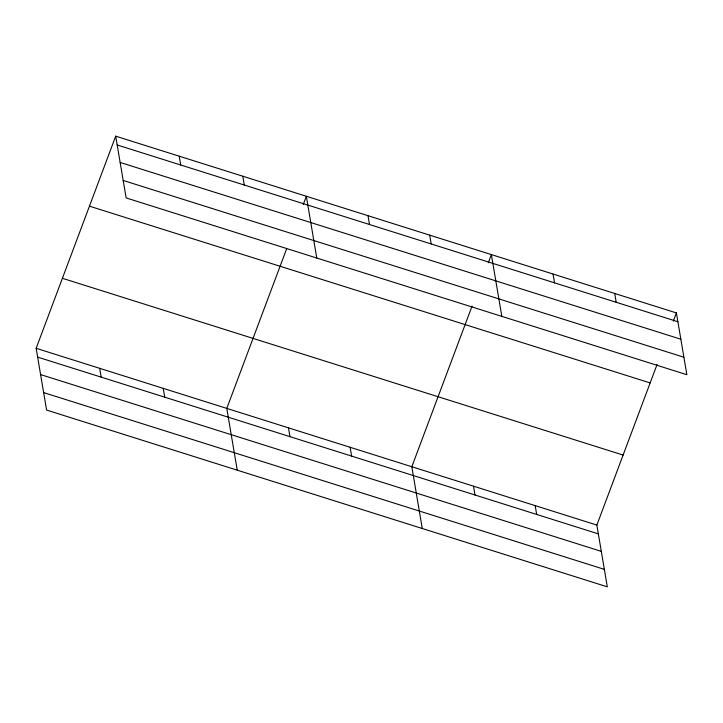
<?xml version="1.0" encoding="UTF-8"?>
<svg xmlns="http://www.w3.org/2000/svg" width="723" height="723" viewBox="0 0 723 723"><rect width="100%" height="100%" fill="white"/><g stroke="black" fill="none" stroke-linecap="round" stroke-linejoin="round"><path stroke-width="1.08" d="M657.099 364.401L596.855 525.07L607.302 586.841L46.597 410.077L36.15 348.296L115.698 136.159L676.403 312.923L686.85 374.704L126.145 197.93L115.698 136.159M286.651 248.757L226.787 408.396L237.234 470.176M303.244 204.492L306.335 196.258L316.782 258.039M472.065 306.064L411.821 466.733L422.268 528.513M488.278 262.829L491.369 254.586L501.816 316.367M673.312 321.157L676.403 312.923M117.189 144.971L677.894 321.735M120.145 162.449L680.849 339.214M123.19 180.452L683.895 357.225M89.444 206.163L650.149 382.928M62.404 278.292L623.109 455.056M36.15 348.296L596.855 525.07M37.641 357.108L598.346 533.881M40.596 374.586L601.301 551.36M43.642 392.598L604.347 569.363M614.722 293.475L616.213 302.295M553.05 274.035L554.541 282.847M535.174 505.621L536.665 514.433M473.502 486.181L474.993 494.993M429.688 235.147L431.179 243.958M368.016 215.698L369.507 224.51M350.14 447.293L351.631 456.105M288.468 427.844L289.959 436.656M242.792 176.222L244.284 185.034M179.241 156.186L180.732 164.998M163.244 388.368L164.736 397.18M99.693 368.332L101.184 377.144"/></g></svg>
